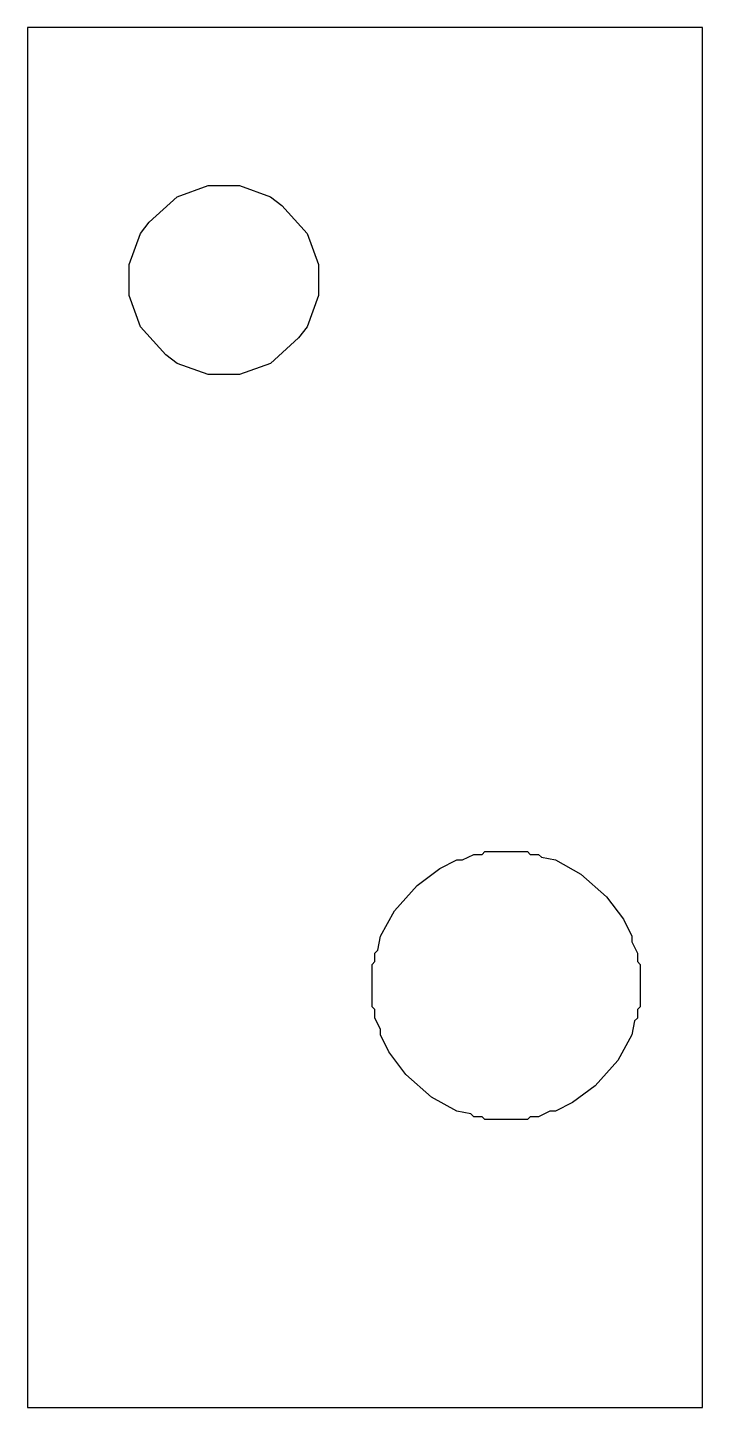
# Model space of a CAD drawing. Header units: millimetres. Extents: x 75 to 135, y 87 to 209.
import ezdxf

# ---------------------------------------------------------------- set-up
doc = ezdxf.new("R2010")
doc.units = ezdxf.units.MM
doc.layers.add('HOLES', color=1, linetype='CONTINUOUS')
doc.layers.add('OUTER', color=3, linetype='CONTINUOUS')

msp = doc.modelspace()

# ---------------------------------------------------------------- linework, layer by layer
at = {"layer": 'HOLES'}
for points in [[(91.25, 195.25), (94, 195.25), (96.75, 194.25), (97.75, 193.5), (100, 191), (101, 188.25), (101, 185.5), (100, 182.75), (99.25, 181.75), (96.75, 179.5), (94, 178.5), (91.25, 178.5), (88.5, 179.5), (87.5, 180.25), (85.25, 182.75), (84.25, 185.5), (84.25, 188.25), (85.25, 191), (86, 192), (88.5, 194.25)], [(115.75, 136.25), (119.5, 136.25), (119.75, 136), (120.5, 136), (120.75, 135.75), (122, 135.5), (124.25, 134.25), (126.5, 132.25), (128, 130.25), (128.75, 128.75), (128.75, 128.25), (129.25, 127.25), (129.25, 126.5), (129.5, 126.25), (129.5, 122.5), (129.25, 122.25), (129.25, 121.5), (129, 121.25), (128.75, 120), (127.5, 117.75), (125.5, 115.5), (123.5, 114), (122, 113.25), (121.5, 113.25), (120.5, 112.75), (119.75, 112.75), (119.5, 112.5), (115.75, 112.5), (115.5, 112.75), (114.75, 112.75), (114.5, 113), (113.25, 113.25), (111, 114.5), (108.75, 116.5), (107.25, 118.5), (106.5, 120), (106.5, 120.5), (106, 121.5), (106, 122.25), (105.75, 122.5), (105.75, 126.25), (106, 126.5), (106, 127.25), (106.25, 127.5), (106.5, 128.75), (107.75, 131), (109.75, 133.25), (111.75, 134.75), (113.25, 135.5), (113.75, 135.5), (114.75, 136), (115.5, 136)]]:
    msp.add_lwpolyline(points, close=True, dxfattribs=at)
at = {"layer": 'OUTER'}
msp.add_lwpolyline([(75.250003, 209.25), (75.249997, 87), (134.999997, 87), (135.000003, 209.25)], close=True, dxfattribs=at)

doc.saveas('drawing.dxf')
